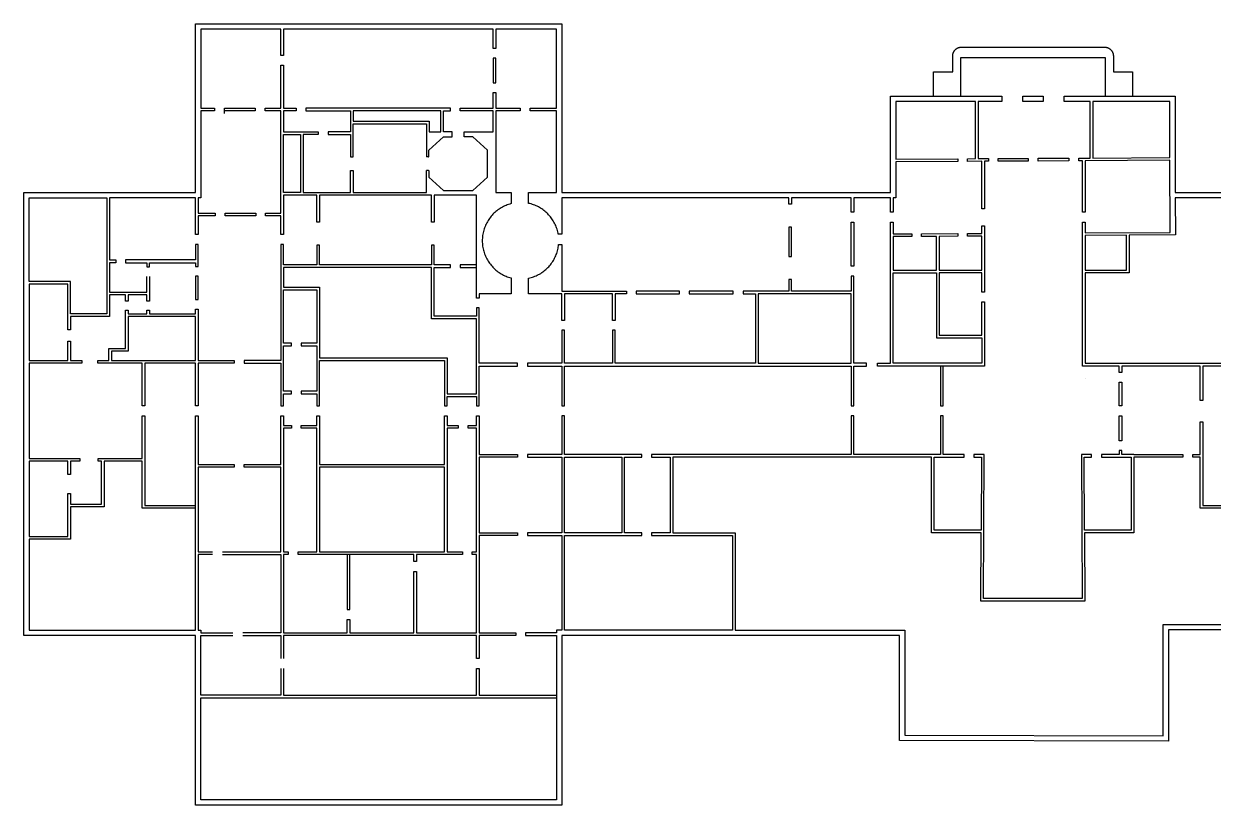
# Model space of a CAD drawing. Header units: centimetres. Extents: x 2933 to 5307, y 1581 to 3517.
# Drawn here: x 3635 to 4224, y 3131 to 3517 of the extents above; entities that cross this region are included whole.
import ezdxf

# ---------------------------------------------------------------- set-up
doc = ezdxf.new("R2010")
doc.units = ezdxf.units.CM
doc.layers.add('Make2D$Visible$Curves', color=7, linetype='Continuous', true_color=0x000000)

msp = doc.modelspace()

# ---------------------------------------------------------------- linework, layer by layer
at = {"layer": 'Make2D$Visible$Curves', "color": 24, "lineweight": -3, "true_color": 0xa52525}
for p, q in [((3720.28, 3433.55), (3720.28, 3516.9)), ((3720.28, 3516.9), (3901.42, 3516.9)), ((3762.49, 3514.25), (3722.93, 3514.25)), ((3722.93, 3514.25), (3722.93, 3475.22)), ((3762.49, 3501.28), (3762.49, 3514.25)), ((3867.42, 3514.25), (3763.82, 3514.25)), ((3763.82, 3514.25), (3763.82, 3501.28)), ((3867.42, 3504.74), (3867.42, 3514.25)), ((3898.77, 3514.25), (3868.74, 3514.25)), ((3868.74, 3514.25), (3868.74, 3504.74)), ((3898.77, 3475.22), (3898.77, 3514.25)), ((3901.42, 3516.9), (3901.42, 3433.55)), ((3763.82, 3501.28), (3762.49, 3501.28)), ((3868.74, 3504.74), (3867.42, 3504.74)), ((4094.79, 3500.95), (4094.8, 3501.1)), ((4094.79, 3493.13), (4094.79, 3500.95)), ((4094.8, 3501.26), (4094.82, 3501.41)), ((4094.8, 3501.1), (4094.8, 3501.26)), ((4094.82, 3501.41), (4094.83, 3501.56)), ((4094.83, 3501.56), (4094.86, 3501.7)), ((4094.86, 3501.7), (4094.89, 3501.85)), ((4094.89, 3501.85), (4094.92, 3502)), ((4094.92, 3502), (4094.96, 3502.15)), ((4094.96, 3502.15), (4095, 3502.29)), ((4095, 3502.29), (4095.05, 3502.43)), ((4095.05, 3502.43), (4095.1, 3502.57)), ((4095.1, 3502.57), (4095.16, 3502.71)), ((4095.16, 3502.71), (4095.22, 3502.85)), ((4095.22, 3502.85), (4095.29, 3502.99)), ((4095.29, 3502.99), (4095.36, 3503.12)), ((4095.36, 3503.12), (4095.44, 3503.25)), ((4095.44, 3503.25), (4095.52, 3503.38)), ((4095.52, 3503.38), (4095.6, 3503.5)), ((4095.6, 3503.5), (4095.69, 3503.62)), ((4095.69, 3503.62), (4095.78, 3503.74)), ((4095.78, 3503.74), (4095.88, 3503.86)), ((4095.88, 3503.86), (4095.98, 3503.97)), ((4095.98, 3503.97), (4096.09, 3504.08)), ((4096.09, 3504.08), (4096.19, 3504.18)), ((4096.19, 3504.18), (4096.31, 3504.28)), ((4096.31, 3504.28), (4096.42, 3504.38)), ((4096.42, 3504.38), (4096.54, 3504.47)), ((4096.54, 3504.47), (4096.66, 3504.56)), ((4096.66, 3504.56), (4096.79, 3504.65)), ((4096.79, 3504.65), (4096.91, 3504.73)), ((4096.91, 3504.73), (4097.04, 3504.8)), ((4097.04, 3504.8), (4097.18, 3504.87)), ((4097.18, 3504.87), (4097.31, 3504.94)), ((4097.31, 3504.94), (4097.45, 3505)), ((4097.45, 3505), (4097.59, 3505.06)), ((4097.59, 3505.06), (4097.73, 3505.11)), ((4097.73, 3505.11), (4097.87, 3505.16)), ((4097.87, 3505.16), (4098.02, 3505.21)), ((4098.02, 3505.21), (4098.16, 3505.24)), ((4098.16, 3505.24), (4098.31, 3505.28)), ((4098.31, 3505.28), (4098.46, 3505.31)), ((4098.46, 3505.31), (4098.61, 3505.33)), ((4098.61, 3505.33), (4098.76, 3505.35)), ((4098.76, 3505.35), (4098.91, 3505.36)), ((4098.87, 3505.36), (4098.87, 3505.37)), ((4098.91, 3505.36), (4099.06, 3505.37)), ((4099.06, 3505.37), (4099.21, 3505.37)), ((4099.21, 3505.37), (4169.86, 3505.37)), ((4169.86, 3505.37), (4170.01, 3505.37)), ((4170.01, 3505.37), (4170.16, 3505.36)), ((4170.16, 3505.36), (4170.31, 3505.35)), ((4170.2, 3505.36), (4170.2, 3505.37)), ((4170.31, 3505.35), (4170.46, 3505.33)), ((4170.46, 3505.33), (4170.61, 3505.31)), ((4170.61, 3505.31), (4170.76, 3505.28)), ((4170.76, 3505.28), (4170.91, 3505.24)), ((4170.91, 3505.24), (4171.05, 3505.21)), ((4171.05, 3505.21), (4171.2, 3505.16)), ((4171.2, 3505.16), (4171.34, 3505.11)), ((4171.34, 3505.11), (4171.48, 3505.06)), ((4171.48, 3505.06), (4171.62, 3505)), ((4171.62, 3505), (4171.76, 3504.94)), ((4171.76, 3504.94), (4171.89, 3504.87)), ((4171.89, 3504.87), (4172.02, 3504.8)), ((4172.02, 3504.8), (4172.15, 3504.73)), ((4172.15, 3504.73), (4172.28, 3504.65)), ((4172.28, 3504.65), (4172.41, 3504.56)), ((4172.41, 3504.56), (4172.53, 3504.47)), ((4172.53, 3504.47), (4172.65, 3504.38)), ((4172.65, 3504.38), (4172.76, 3504.28)), ((4172.76, 3504.28), (4172.87, 3504.18)), ((4172.87, 3504.18), (4172.98, 3504.08)), ((4172.98, 3504.08), (4173.09, 3503.97)), ((4173.09, 3503.97), (4173.19, 3503.86)), ((4173.19, 3503.86), (4173.29, 3503.74)), ((4173.29, 3503.74), (4173.38, 3503.62)), ((4173.38, 3503.62), (4173.47, 3503.5)), ((4173.47, 3503.5), (4173.55, 3503.38)), ((4173.55, 3503.38), (4173.63, 3503.25)), ((4173.63, 3503.25), (4173.71, 3503.12)), ((4173.71, 3503.12), (4173.78, 3502.99)), ((4173.78, 3502.99), (4173.85, 3502.85)), ((4173.85, 3502.85), (4173.91, 3502.71)), ((4173.91, 3502.71), (4173.97, 3502.57)), ((4173.97, 3502.57), (4174.02, 3502.43)), ((4174.02, 3502.43), (4174.07, 3502.29)), ((4174.07, 3502.29), (4174.11, 3502.15)), ((4174.11, 3502.15), (4174.15, 3502)), ((4174.15, 3502), (4174.18, 3501.85)), ((4174.18, 3501.85), (4174.21, 3501.7)), ((4174.21, 3501.7), (4174.24, 3501.56)), ((4174.24, 3501.56), (4174.25, 3501.41)), ((4174.25, 3501.41), (4174.27, 3501.26)), ((4174.27, 3501.26), (4174.27, 3501.1)), ((4174.27, 3501.1), (4174.28, 3500.95)), ((4174.28, 3500.95), (4174.28, 3493.13)), ((3762.49, 3475.22), (3762.49, 3496.42)), ((3762.49, 3496.42), (3763.82, 3496.42)), ((3763.82, 3496.42), (3763.82, 3475.22)), ((3867.42, 3499.88), (3867.42, 3487.73)), ((3868.74, 3499.88), (3867.42, 3499.88)), ((3868.74, 3487.73), (3868.74, 3499.88)), ((4098.87, 3481.15), (4098.87, 3500.17)), ((4098.87, 3500.17), (4134.53, 3500.17)), ((4134.53, 3500.17), (4170.2, 3500.17)), ((4170.2, 3500.17), (4170.2, 3481.15)), ((4085.32, 3481.15), (4085.32, 3493.13)), ((4085.32, 3493.13), (4094.79, 3493.13)), ((4174.28, 3493.13), (4183.75, 3493.13)), ((4183.75, 3493.13), (4183.75, 3481.15)), ((3867.42, 3487.73), (3868.74, 3487.73)), ((3867.42, 3475.22), (3867.42, 3482.87)), ((3867.42, 3482.87), (3868.74, 3482.87)), ((3868.74, 3482.87), (3868.74, 3475.22)), ((4063.99, 3433.55), (4063.99, 3481.15)), ((4063.99, 3481.15), (4119.1, 3481.15)), ((4106.05, 3478.5), (4066.64, 3478.5)), ((4066.64, 3478.5), (4066.64, 3450.04)), ((4106.05, 3450.24), (4106.05, 3478.5)), ((4119.1, 3478.5), (4107.38, 3478.5)), ((4107.38, 3478.5), (4107.38, 3450.24)), ((4119.1, 3481.15), (4119.1, 3478.5)), ((4129.47, 3478.5), (4129.47, 3481.15)), ((4129.47, 3481.15), (4139.6, 3481.15)), ((4139.6, 3478.5), (4129.47, 3478.5)), ((4139.6, 3481.15), (4139.6, 3478.5)), ((4149.97, 3478.5), (4149.97, 3481.15)), ((4149.97, 3481.15), (4204.79, 3481.15)), ((4162.73, 3478.5), (4149.97, 3478.5)), ((4162.73, 3450.53), (4162.73, 3478.5)), ((4164.05, 3478.5), (4164.05, 3450.54)), ((4202.14, 3478.5), (4164.05, 3478.5)), ((4202.14, 3450.74), (4202.14, 3478.5)), ((4204.79, 3481.15), (4204.89, 3433.55)), ((3722.93, 3475.22), (3729.67, 3475.22)), ((3729.67, 3473.9), (3722.93, 3473.9)), ((3722.93, 3473.9), (3722.93, 3430.9)), ((3729.67, 3475.22), (3729.67, 3473.9)), ((3734.54, 3472.54), (3734.54, 3475.22)), ((3734.54, 3475.22), (3749.83, 3475.22)), ((3749.83, 3473.9), (3734.54, 3473.9)), ((3749.83, 3475.22), (3749.83, 3473.9)), ((3754.69, 3473.9), (3754.69, 3475.22)), ((3754.69, 3475.22), (3762.49, 3475.22)), ((3762.49, 3473.9), (3754.69, 3473.9)), ((3762.49, 3423.27), (3762.49, 3473.9)), ((3763.82, 3475.22), (3769.98, 3475.22)), ((3769.98, 3473.9), (3763.82, 3473.9)), ((3763.82, 3473.9), (3763.82, 3463.53)), ((3769.98, 3475.22), (3769.98, 3473.9)), ((3846.37, 3475.22), (3774.84, 3475.22)), ((3774.84, 3475.22), (3774.84, 3473.9)), ((3774.84, 3473.9), (3796.99, 3473.9)), ((3796.99, 3473.9), (3796.99, 3463.53)), ((3841.55, 3473.9), (3798.31, 3473.9)), ((3798.31, 3473.9), (3798.31, 3468.84)), ((3841.55, 3463.53), (3841.55, 3473.9)), ((3842.88, 3463.53), (3842.88, 3473.9)), ((3842.88, 3473.9), (3846.37, 3473.9)), ((3846.37, 3473.9), (3846.37, 3475.22)), ((3851.23, 3473.9), (3851.23, 3475.22)), ((3851.23, 3475.22), (3867.42, 3475.22)), ((3867.42, 3473.9), (3851.23, 3473.9)), ((3867.42, 3463.53), (3867.42, 3473.9)), ((3868.74, 3475.22), (3880.91, 3475.22)), ((3880.91, 3473.9), (3868.74, 3473.9)), ((3868.74, 3473.9), (3868.74, 3433.55)), ((3880.91, 3475.22), (3880.91, 3473.9)), ((3885.77, 3473.9), (3885.77, 3475.22)), ((3885.77, 3475.22), (3898.77, 3475.22)), ((3898.77, 3473.9), (3885.77, 3473.9)), ((3898.77, 3433.55), (3898.77, 3473.9)), ((3798.31, 3468.84), (3835.87, 3468.84)), ((3798.31, 3451.19), (3798.31, 3467.51)), ((3798.31, 3467.51), (3834.54, 3467.51)), ((3834.54, 3467.51), (3834.54, 3451.19)), ((3835.87, 3468.84), (3835.87, 3463.53)), ((3763.82, 3463.53), (3780.95, 3463.53)), ((3763.82, 3433.55), (3763.82, 3462.21)), ((3763.82, 3462.21), (3772.26, 3462.21)), ((3772.26, 3462.21), (3772.26, 3433.55)), ((3780.95, 3462.21), (3773.59, 3462.21)), ((3773.59, 3462.21), (3773.59, 3433.55)), ((3780.95, 3463.53), (3780.95, 3462.21)), ((3796.99, 3463.53), (3785.81, 3463.53)), ((3785.81, 3463.53), (3785.81, 3462.21)), ((3785.81, 3462.21), (3796.99, 3462.21)), ((3796.99, 3462.21), (3796.99, 3451.19)), ((3835.72, 3454.49), (3842.88, 3461.08)), ((3835.87, 3463.53), (3841.55, 3463.53)), ((3847.2, 3463.53), (3842.88, 3463.53)), ((3842.88, 3461.08), (3847.2, 3461.08)), ((3847.2, 3461.08), (3847.2, 3463.53)), ((3853.17, 3461.08), (3853.17, 3463.53)), ((3853.17, 3463.53), (3867.42, 3463.53)), ((3857.5, 3461.08), (3853.17, 3461.08)), ((3864.65, 3454.49), (3857.5, 3461.08)), ((3835.72, 3451.19), (3835.72, 3454.49)), ((3864.65, 3441.02), (3864.65, 3454.49)), ((3796.99, 3451.19), (3798.31, 3451.19)), ((3835.57, 3451.19), (3834.54, 3451.19)), ((3835.57, 3451.19), (3835.72, 3451.19)), ((4066.64, 3450.04), (4097.3, 3450.19)), ((4097.31, 3448.87), (4066.64, 3448.71)), ((4066.64, 3448.71), (4066.64, 3430.9)), ((4097.3, 3450.19), (4097.31, 3448.87)), ((4102.16, 3450.22), (4106.05, 3450.24)), ((4102.17, 3448.89), (4102.16, 3450.22)), ((4109.27, 3448.93), (4102.17, 3448.89)), ((4107.38, 3450.24), (4112.49, 3450.27)), ((4109.26, 3425.44), (4109.27, 3448.93)), ((4110.59, 3448.94), (4110.58, 3425.44)), ((4112.5, 3448.95), (4110.59, 3448.94)), ((4112.49, 3450.27), (4112.5, 3448.95)), ((4117.35, 3450.3), (4132.13, 3450.37)), ((4117.36, 3448.97), (4117.35, 3450.3)), ((4132.14, 3449.05), (4117.36, 3448.97)), ((4132.13, 3450.37), (4132.14, 3449.05)), ((4137, 3450.4), (4152.26, 3450.48)), ((4137, 3449.07), (4137, 3450.4)), ((4152.26, 3449.15), (4137, 3449.07)), ((4152.26, 3450.48), (4152.26, 3449.15)), ((4157.12, 3450.5), (4162.73, 3450.53)), ((4157.13, 3449.18), (4157.12, 3450.5)), ((4159.02, 3449.19), (4157.13, 3449.18)), ((4159.02, 3423.71), (4159.02, 3449.19)), ((4202.15, 3449.41), (4160.34, 3449.2)), ((4160.34, 3449.2), (4160.34, 3423.71)), ((4164.05, 3450.54), (4202.14, 3450.74)), ((4202.14, 3450.74), (4202.14, 3450.74)), ((4202.36, 3413.8), (4202.15, 3449.41)), ((3796.99, 3433.55), (3796.99, 3444.43)), ((3796.99, 3444.43), (3798.31, 3444.43)), ((3798.31, 3444.43), (3798.31, 3433.55)), ((3834.54, 3433.55), (3834.54, 3444.33)), ((3835.57, 3444.33), (3834.54, 3444.33)), ((3835.57, 3444.33), (3835.72, 3444.33)), ((3835.72, 3444.33), (3835.72, 3441.02)), ((3835.72, 3441.02), (3842.88, 3434.44)), ((3857.5, 3434.44), (3864.65, 3441.02)), ((3635.33, 3214.47), (3635.33, 3433.55)), ((3635.33, 3433.55), (3720.28, 3433.55)), ((3637.97, 3389.49), (3637.97, 3430.9)), ((3637.97, 3430.9), (3676.48, 3430.9)), ((3676.48, 3430.9), (3676.48, 3373.53)), ((3720.28, 3430.9), (3677.8, 3430.9)), ((3677.8, 3430.9), (3677.8, 3400.13)), ((3720.28, 3412.74), (3720.28, 3430.9)), ((3722.93, 3430.9), (3721.61, 3430.9)), ((3721.61, 3430.9), (3721.61, 3423.27)), ((3772.26, 3433.55), (3763.82, 3433.55)), ((3780.25, 3432.22), (3763.82, 3432.22)), ((3763.82, 3432.22), (3763.82, 3412.74)), ((3773.59, 3433.55), (3796.99, 3433.55)), ((3780.25, 3418.87), (3780.25, 3432.22)), ((3837.03, 3432.22), (3781.58, 3432.22)), ((3781.58, 3432.22), (3781.58, 3418.87)), ((3798.31, 3433.55), (3834.54, 3433.55)), ((3837.03, 3418.87), (3837.03, 3432.22)), ((3859.21, 3432.22), (3838.35, 3432.22)), ((3838.35, 3432.22), (3838.35, 3418.87)), ((3842.88, 3434.44), (3857.5, 3434.44)), ((3859.21, 3381.33), (3859.21, 3432.22)), ((3868.74, 3433.55), (3876.38, 3433.55)), ((3876.38, 3433.55), (3876.38, 3427.98)), ((3885.05, 3428.13), (3885.05, 3433.55)), ((3885.05, 3433.55), (3898.77, 3433.55)), ((3901.42, 3433.55), (4063.99, 3433.55)), ((4013.75, 3430.9), (3901.42, 3430.9)), ((3901.42, 3430.9), (3901.42, 3412.84)), ((4013.75, 3427.75), (4013.75, 3430.9)), ((4044.64, 3430.9), (4015.08, 3430.9)), ((4015.08, 3430.9), (4015.08, 3427.75)), ((4044.64, 3423.7), (4044.64, 3430.9)), ((4063.99, 3430.9), (4045.96, 3430.9)), ((4045.96, 3430.9), (4045.96, 3423.7)), ((4063.99, 3423.7), (4063.99, 3430.9)), ((4066.64, 3430.9), (4065.32, 3430.9)), ((4065.32, 3430.9), (4065.32, 3423.7)), ((4204.89, 3433.55), (4368.28, 3433.55)), ((4370.93, 3430.9), (4204.91, 3430.9)), ((4204.91, 3430.9), (4205.02, 3412.5)), ((3869.35, 3424.51), (3868.84, 3424.09)), ((3869.87, 3424.91), (3869.35, 3424.51)), ((3870.41, 3425.29), (3869.87, 3424.91)), ((3870.96, 3425.65), (3870.41, 3425.29)), ((3871.52, 3425.99), (3870.96, 3425.65)), ((3872.1, 3426.31), (3871.52, 3425.99)), ((3872.68, 3426.61), (3872.1, 3426.31)), ((3873.28, 3426.89), (3872.68, 3426.61)), ((3873.89, 3427.15), (3873.28, 3426.89)), ((3874.5, 3427.39), (3873.89, 3427.15)), ((3875.12, 3427.61), (3874.5, 3427.39)), ((3875.75, 3427.8), (3875.12, 3427.61)), ((3876.38, 3427.98), (3875.75, 3427.8)), ((3885.68, 3427.99), (3885.05, 3428.13)), ((3886.3, 3427.82), (3885.68, 3427.99)), ((3886.91, 3427.63), (3886.3, 3427.82)), ((3887.52, 3427.42), (3886.91, 3427.63)), ((3888.12, 3427.19), (3887.52, 3427.42)), ((3888.71, 3426.94), (3888.12, 3427.19)), ((3889.29, 3426.67), (3888.71, 3426.94)), ((3889.86, 3426.38), (3889.29, 3426.67)), ((3890.43, 3426.07), (3889.86, 3426.38)), ((3890.98, 3425.75), (3890.43, 3426.07)), ((3891.52, 3425.4), (3890.98, 3425.75)), ((3892.05, 3425.04), (3891.52, 3425.4)), ((3892.56, 3424.65), (3892.05, 3425.04)), ((3893.07, 3424.26), (3892.56, 3424.65)), ((3893.56, 3423.84), (3893.07, 3424.26)), ((4015.08, 3427.75), (4013.75, 3427.75)), ((4110.58, 3425.44), (4109.26, 3425.44)), ((3721.61, 3423.27), (3730.06, 3423.27)), ((3730.06, 3421.95), (3721.61, 3421.95)), ((3721.61, 3421.95), (3721.61, 3412.74)), ((3730.06, 3423.27), (3730.06, 3421.95)), ((3734.92, 3423.27), (3750.08, 3423.27)), ((3734.92, 3421.95), (3734.92, 3423.27)), ((3750.08, 3421.95), (3734.92, 3421.95)), ((3750.08, 3423.27), (3750.08, 3421.95)), ((3754.94, 3421.95), (3754.94, 3423.27)), ((3754.94, 3423.27), (3762.49, 3423.27)), ((3762.49, 3421.95), (3754.94, 3421.95)), ((3762.49, 3412.74), (3762.49, 3421.95)), ((3781.58, 3418.87), (3780.25, 3418.87)), ((3838.35, 3418.87), (3837.03, 3418.87)), ((3864.32, 3418.49), (3864.02, 3417.9)), ((3864.64, 3419.06), (3864.32, 3418.49)), ((3864.97, 3419.63), (3864.64, 3419.06)), ((3865.33, 3420.18), (3864.97, 3419.63)), ((3865.71, 3420.72), (3865.33, 3420.18)), ((3866.1, 3421.25), (3865.71, 3420.72)), ((3866.52, 3421.76), (3866.1, 3421.25)), ((3866.95, 3422.26), (3866.52, 3421.76)), ((3867.4, 3422.74), (3866.95, 3422.26)), ((3867.86, 3423.21), (3867.4, 3422.74)), ((3868.34, 3423.66), (3867.86, 3423.21)), ((3868.84, 3424.09), (3868.34, 3423.66)), ((3894.03, 3423.41), (3893.56, 3423.84)), ((3894.49, 3422.96), (3894.03, 3423.41)), ((3894.94, 3422.5), (3894.49, 3422.96)), ((3895.36, 3422.02), (3894.94, 3422.5)), ((3895.78, 3421.52), (3895.36, 3422.02)), ((3896.17, 3421.02), (3895.78, 3421.52)), ((3896.55, 3420.5), (3896.17, 3421.02)), ((3896.91, 3419.97), (3896.55, 3420.5)), ((3897.25, 3419.42), (3896.91, 3419.97)), ((3897.57, 3418.87), (3897.25, 3419.42)), ((3897.88, 3418.3), (3897.57, 3418.87)), ((3898.16, 3417.73), (3897.88, 3418.3)), ((4045.96, 3423.7), (4044.64, 3423.7)), ((4044.64, 3397.06), (4044.64, 3418.84)), ((4044.64, 3418.84), (4045.96, 3418.84)), ((4045.96, 3418.84), (4045.96, 3397.06)), ((4065.32, 3423.7), (4063.99, 3423.7)), ((4063.99, 3349.04), (4063.99, 3418.84)), ((4063.99, 3418.84), (4065.32, 3418.84)), ((4065.32, 3418.84), (4065.32, 3413)), ((4160.34, 3423.71), (4159.02, 3423.71)), ((4159.02, 3347.71), (4159.02, 3418.84)), ((4159.02, 3418.84), (4160.34, 3418.84)), ((4160.34, 3418.84), (4160.34, 3413.56)), ((3721.61, 3412.74), (3720.28, 3412.74)), ((3763.82, 3412.74), (3762.49, 3412.74)), ((3862.4, 3412.9), (3862.3, 3412.25)), ((3862.53, 3413.55), (3862.4, 3412.9)), ((3862.68, 3414.19), (3862.53, 3413.55)), ((3862.85, 3414.83), (3862.68, 3414.19)), ((3863.04, 3415.46), (3862.85, 3414.83)), ((3863.25, 3416.08), (3863.04, 3415.46)), ((3863.49, 3416.7), (3863.25, 3416.08)), ((3863.74, 3417.3), (3863.49, 3416.7)), ((3864.02, 3417.9), (3863.74, 3417.3)), ((3898.43, 3417.14), (3898.16, 3417.73)), ((3898.67, 3416.55), (3898.43, 3417.14)), ((3898.9, 3415.95), (3898.67, 3416.55)), ((3899.1, 3415.34), (3898.9, 3415.95)), ((3899.28, 3414.72), (3899.1, 3415.34)), ((3899.44, 3414.1), (3899.28, 3414.72)), ((3899.59, 3413.47), (3899.44, 3414.1)), ((3899.71, 3412.84), (3899.59, 3413.47)), ((3901.42, 3412.84), (3899.71, 3412.84)), ((4013.75, 3416.4), (4013.75, 3401.84)), ((4015.08, 3416.4), (4013.75, 3416.4)), ((4015.08, 3401.84), (4015.08, 3416.4)), ((4063.99, 3412.99), (4063.98, 3412.99)), ((4065.32, 3413), (4074.52, 3413.05)), ((4074.52, 3413.05), (4074.52, 3411.73)), ((4079.38, 3413.08), (4097.31, 3413.19)), ((4079.38, 3411.76), (4079.38, 3413.08)), ((4097.31, 3413.19), (4097.31, 3411.86)), ((4102.16, 3413.22), (4109.26, 3413.26)), ((4102.16, 3411.89), (4102.16, 3413.22)), ((4109.26, 3413.26), (4109.26, 3417.05)), ((4109.26, 3417.05), (4110.58, 3417.04)), ((4110.58, 3417.04), (4110.58, 3384.29)), ((4160.34, 3413.56), (4202.36, 3413.8)), ((4205.02, 3412.5), (4182.06, 3412.36)), ((3721.61, 3407.87), (3720.28, 3407.87)), ((3720.28, 3407.87), (3720.28, 3400.13)), ((3721.61, 3396.92), (3721.61, 3407.87)), ((3763.82, 3407.87), (3762.49, 3407.87)), ((3762.49, 3407.87), (3762.49, 3350.39)), ((3763.82, 3397.78), (3763.82, 3407.87)), ((3781.58, 3407.52), (3780.25, 3407.52)), ((3780.25, 3407.52), (3780.25, 3397.78)), ((3781.58, 3397.78), (3781.58, 3407.52)), ((3838.35, 3407.52), (3837.03, 3407.52)), ((3837.03, 3407.52), (3837.03, 3397.78)), ((3838.35, 3397.78), (3838.35, 3407.52)), ((3862.13, 3410.29), (3862.12, 3409.63)), ((3862.12, 3409.63), (3862.13, 3408.97)), ((3862.16, 3410.94), (3862.13, 3410.29)), ((3862.13, 3408.97), (3862.16, 3408.31)), ((3862.22, 3411.6), (3862.16, 3410.94)), ((3862.16, 3408.31), (3862.22, 3407.66)), ((3862.3, 3412.25), (3862.22, 3411.6)), ((3862.22, 3407.66), (3862.3, 3407)), ((3862.3, 3407), (3862.4, 3406.35)), ((3899.61, 3405.9), (3899.73, 3406.54)), ((3899.73, 3406.54), (3899.82, 3407.18)), ((3899.82, 3407.18), (3899.89, 3407.82)), ((3899.89, 3407.82), (3901.42, 3407.82)), ((3901.42, 3407.82), (3901.42, 3384.7)), ((4074.52, 3411.73), (4065.32, 3411.67)), ((4065.32, 3411.67), (4065.32, 3395.14)), ((4086.74, 3411.8), (4079.38, 3411.76)), ((4086.74, 3395.14), (4086.74, 3411.8)), ((4097.31, 3411.86), (4088.06, 3411.81)), ((4088.06, 3411.81), (4088.06, 3395.14)), ((4109.26, 3411.93), (4102.16, 3411.89)), ((4109.26, 3395.14), (4109.26, 3411.93)), ((4180.73, 3412.36), (4160.34, 3412.23)), ((4160.34, 3412.23), (4160.34, 3395.14)), ((4180.73, 3395.14), (4180.73, 3412.36)), ((4182.06, 3412.36), (4182.06, 3393.81)), ((3862.4, 3406.35), (3862.53, 3405.71)), ((3862.53, 3405.71), (3862.68, 3405.06)), ((3862.68, 3405.06), (3862.85, 3404.43)), ((3862.85, 3404.43), (3863.04, 3403.8)), ((3863.04, 3403.8), (3863.25, 3403.17)), ((3863.25, 3403.17), (3863.49, 3402.56)), ((3863.49, 3402.56), (3863.74, 3401.95)), ((3863.74, 3401.95), (3864.02, 3401.36)), ((3864.02, 3401.36), (3864.32, 3400.77)), ((3864.32, 3400.77), (3864.64, 3400.19)), ((3897.62, 3400.47), (3897.92, 3401.04)), ((3897.92, 3401.04), (3898.2, 3401.62)), ((3898.2, 3401.62), (3898.47, 3402.21)), ((3898.47, 3402.21), (3898.71, 3402.81)), ((3898.71, 3402.81), (3898.93, 3403.41)), ((3898.93, 3403.41), (3899.13, 3404.03)), ((3899.13, 3404.03), (3899.31, 3404.65)), ((3899.31, 3404.65), (3899.47, 3405.27)), ((3899.47, 3405.27), (3899.61, 3405.9)), ((4013.75, 3401.84), (4015.08, 3401.84)), ((3677.8, 3400.13), (3680.83, 3400.13)), ((3680.83, 3398.8), (3677.8, 3398.8)), ((3677.8, 3398.8), (3677.8, 3384.28)), ((3680.83, 3400.13), (3680.83, 3398.8)), ((3720.28, 3400.13), (3685.69, 3400.13)), ((3685.69, 3400.13), (3685.69, 3398.8)), ((3685.69, 3398.8), (3696.23, 3398.8)), ((3696.23, 3398.8), (3696.23, 3396.77)), ((3696.23, 3396.77), (3697.56, 3396.77)), ((3697.56, 3396.77), (3697.56, 3398.8)), ((3697.56, 3398.8), (3720.28, 3398.8)), ((3720.28, 3398.8), (3720.28, 3396.92)), ((3720.28, 3396.92), (3721.61, 3396.92)), ((3780.25, 3397.78), (3763.82, 3397.78)), ((3837.03, 3396.45), (3763.82, 3396.45)), ((3763.82, 3396.45), (3763.82, 3386.76)), ((3837.03, 3397.78), (3781.58, 3397.78)), ((3837.03, 3371.04), (3837.03, 3396.45)), ((3846.37, 3397.78), (3838.35, 3397.78)), ((3838.35, 3372.37), (3838.35, 3396.45)), ((3838.35, 3396.45), (3846.37, 3396.45)), ((3846.37, 3396.45), (3846.37, 3397.78)), ((3859.21, 3397.78), (3851.23, 3397.78)), ((3851.23, 3397.78), (3851.23, 3396.45)), ((3851.23, 3396.45), (3859.21, 3396.45)), ((3864.64, 3400.19), (3864.97, 3399.63)), ((3864.97, 3399.63), (3865.33, 3399.07)), ((3865.33, 3399.07), (3865.71, 3398.53)), ((3865.71, 3398.53), (3866.1, 3398.01)), ((3866.1, 3398.01), (3866.52, 3397.49)), ((3866.52, 3397.49), (3866.95, 3397)), ((3866.95, 3397), (3867.4, 3396.51)), ((3867.4, 3396.51), (3867.86, 3396.05)), ((3867.86, 3396.05), (3868.34, 3395.6)), ((3868.34, 3395.6), (3868.84, 3395.16)), ((3868.84, 3395.16), (3869.35, 3394.75)), ((3869.35, 3394.75), (3869.87, 3394.35)), ((3892.6, 3394.63), (3893.11, 3395.03)), ((3893.11, 3395.03), (3893.6, 3395.45)), ((3893.6, 3395.45), (3894.07, 3395.89)), ((3894.07, 3395.89), (3894.54, 3396.34)), ((3894.54, 3396.34), (3894.98, 3396.81)), ((3894.98, 3396.81), (3895.41, 3397.29)), ((3895.41, 3397.29), (3895.82, 3397.79)), ((3895.82, 3397.79), (3896.22, 3398.3)), ((3896.22, 3398.3), (3896.6, 3398.82)), ((3896.6, 3398.82), (3896.95, 3399.36)), ((3896.95, 3399.36), (3897.3, 3399.91)), ((3897.3, 3399.91), (3897.62, 3400.47)), ((4045.96, 3397.06), (4044.64, 3397.06)), ((4065.32, 3395.14), (4086.74, 3395.14)), ((4088.06, 3395.14), (4109.26, 3395.14)), ((4160.34, 3395.14), (4180.73, 3395.14)), ((3658.49, 3389.49), (3637.97, 3389.49)), ((3658.49, 3373.53), (3658.49, 3389.49)), ((3696.23, 3384.28), (3696.23, 3391.91)), ((3697.56, 3391.91), (3697.56, 3379.83)), ((3720.28, 3392.06), (3720.28, 3380.66)), ((3721.61, 3392.06), (3720.28, 3392.06)), ((3721.61, 3380.66), (3721.61, 3392.06)), ((3869.87, 3394.35), (3870.41, 3393.97)), ((3870.41, 3393.97), (3870.96, 3393.61)), ((3870.96, 3393.61), (3871.52, 3393.27)), ((3871.52, 3393.27), (3872.1, 3392.95)), ((3872.1, 3392.95), (3872.68, 3392.64)), ((3872.68, 3392.64), (3873.28, 3392.36)), ((3873.28, 3392.36), (3873.89, 3392.1)), ((3873.89, 3392.1), (3874.5, 3391.87)), ((3874.5, 3391.87), (3875.12, 3391.65)), ((3875.12, 3391.65), (3875.75, 3391.45)), ((3875.75, 3391.45), (3876.38, 3391.28)), ((3876.38, 3391.28), (3876.38, 3383.37)), ((3885.05, 3391.12), (3885.68, 3391.27)), ((3885.05, 3383.37), (3885.05, 3391.12)), ((3885.68, 3391.27), (3886.3, 3391.44)), ((3886.3, 3391.44), (3886.92, 3391.63)), ((3886.92, 3391.63), (3887.53, 3391.84)), ((3887.53, 3391.84), (3888.13, 3392.07)), ((3888.13, 3392.07), (3888.73, 3392.32)), ((3888.73, 3392.32), (3889.31, 3392.6)), ((3889.31, 3392.6), (3889.89, 3392.89)), ((3889.89, 3392.89), (3890.46, 3393.2)), ((3890.46, 3393.2), (3891.01, 3393.53)), ((3891.01, 3393.53), (3891.55, 3393.88)), ((3891.55, 3393.88), (3892.08, 3394.25)), ((3892.08, 3394.25), (3892.6, 3394.63)), ((4013.75, 3390.5), (4013.75, 3384.7)), ((4015.08, 3390.5), (4013.75, 3390.5)), ((4015.08, 3384.7), (4015.08, 3390.5)), ((4045.96, 3392.2), (4044.64, 3392.2)), ((4044.64, 3392.2), (4044.64, 3384.7)), ((4045.96, 3349.04), (4045.96, 3392.2)), ((4065.32, 3393.81), (4086.74, 3393.81)), ((4065.32, 3349.04), (4065.32, 3393.81)), ((4086.74, 3393.81), (4086.74, 3361.63)), ((4109.26, 3393.81), (4088.06, 3393.81)), ((4088.06, 3393.81), (4088.06, 3362.95)), ((4109.26, 3384.3), (4109.26, 3393.81)), ((4182.06, 3393.81), (4160.34, 3393.81)), ((4160.34, 3393.81), (4160.34, 3349.04)), ((3657.16, 3388.17), (3637.97, 3388.17)), ((3637.97, 3388.17), (3637.97, 3350.39)), ((3657.16, 3372.21), (3657.16, 3388.17)), ((3677.8, 3384.28), (3696.23, 3384.28)), ((3685.62, 3382.96), (3677.8, 3382.96)), ((3677.8, 3382.96), (3677.8, 3372.21)), ((3685.62, 3379.83), (3685.62, 3382.96)), ((3696.23, 3382.96), (3686.95, 3382.96)), ((3686.95, 3382.96), (3686.95, 3379.83)), ((3696.23, 3379.83), (3696.23, 3382.96)), ((3763.82, 3386.76), (3781.58, 3386.76)), ((3763.82, 3358.96), (3763.82, 3385.43)), ((3763.82, 3385.43), (3780.25, 3385.43)), ((3780.25, 3385.43), (3780.25, 3358.96)), ((3781.58, 3386.76), (3781.58, 3351.72)), ((3876.38, 3383.37), (3860.53, 3383.37)), ((3860.53, 3383.37), (3860.53, 3381.33)), ((3901.42, 3383.37), (3885.05, 3383.37)), ((3901.42, 3384.7), (3933.41, 3384.7)), ((3901.42, 3370.27), (3901.42, 3383.37)), ((3926.51, 3383.37), (3902.74, 3383.37)), ((3902.74, 3383.37), (3902.74, 3370.27)), ((3926.51, 3370.27), (3926.51, 3383.37)), ((3933.41, 3383.37), (3927.83, 3383.37)), ((3927.83, 3383.37), (3927.83, 3370.27)), ((3933.41, 3384.7), (3933.41, 3383.37)), ((3959.59, 3384.7), (3938.27, 3384.7)), ((3938.27, 3384.7), (3938.27, 3383.37)), ((3938.27, 3383.37), (3959.59, 3383.37)), ((3959.59, 3383.37), (3959.59, 3384.7)), ((3986.23, 3384.7), (3964.45, 3384.7)), ((3964.45, 3384.7), (3964.45, 3383.37)), ((3964.45, 3383.37), (3986.23, 3383.37)), ((3986.23, 3383.37), (3986.23, 3384.7)), ((4013.75, 3384.7), (3991.09, 3384.7)), ((3991.09, 3384.7), (3991.09, 3383.37)), ((3991.09, 3383.37), (3997.27, 3383.37)), ((3997.27, 3383.37), (3997.27, 3349.04)), ((4044.64, 3383.37), (3998.59, 3383.37)), ((3998.59, 3383.37), (3998.59, 3349.04)), ((4044.64, 3384.7), (4015.08, 3384.7)), ((4044.64, 3349.04), (4044.64, 3383.37)), ((4110.58, 3384.29), (4109.26, 3384.3)), ((3686.95, 3379.83), (3685.62, 3379.83)), ((3697.56, 3379.83), (3696.23, 3379.83)), ((3720.28, 3380.66), (3721.61, 3380.66)), ((3860.53, 3381.33), (3859.21, 3381.33)), ((4109.25, 3362.95), (4109.25, 3379.44)), ((4109.25, 3379.44), (4110.57, 3379.43)), ((4110.57, 3379.43), (4110.57, 3347.71)), ((3657.16, 3365.64), (3657.16, 3372.21)), ((3676.48, 3373.53), (3658.49, 3373.53)), ((3677.8, 3372.21), (3658.49, 3372.21)), ((3658.49, 3372.21), (3658.49, 3365.64)), ((3685.62, 3372.21), (3685.62, 3375.34)), ((3685.62, 3375.34), (3686.95, 3375.34)), ((3685.62, 3356.32), (3685.62, 3372.21)), ((3686.95, 3375.34), (3686.95, 3373.53)), ((3686.95, 3373.53), (3696.23, 3373.53)), ((3686.95, 3372.21), (3686.95, 3354.99)), ((3720.28, 3372.21), (3686.95, 3372.21)), ((3696.23, 3373.53), (3696.23, 3375.34)), ((3696.23, 3375.34), (3697.56, 3375.34)), ((3697.56, 3375.34), (3697.56, 3373.53)), ((3697.56, 3373.53), (3720.28, 3373.53)), ((3720.28, 3373.53), (3720.28, 3375.8)), ((3720.28, 3375.8), (3721.61, 3375.8)), ((3720.28, 3350.39), (3720.28, 3372.21)), ((3721.61, 3375.8), (3721.61, 3350.39)), ((3859.21, 3372.37), (3838.35, 3372.37)), ((3860.53, 3376.47), (3859.21, 3376.47)), ((3859.21, 3376.47), (3859.21, 3372.37)), ((3860.53, 3349.04), (3860.53, 3376.47)), ((3658.49, 3365.64), (3657.16, 3365.64)), ((3859.24, 3371.04), (3837.03, 3371.04)), ((3859.21, 3333.89), (3859.21, 3371.04)), ((3902.74, 3370.27), (3901.42, 3370.27)), ((3902.74, 3365.4), (3901.42, 3365.4)), ((3901.42, 3365.4), (3901.42, 3349.04)), ((3902.74, 3349.04), (3902.74, 3365.4)), ((3927.83, 3370.27), (3926.51, 3370.27)), ((3927.83, 3365.4), (3926.51, 3365.4)), ((3926.51, 3365.4), (3926.51, 3349.04)), ((3927.83, 3349.04), (3927.83, 3365.4)), ((3657.16, 3350.39), (3657.16, 3360.03)), ((3657.16, 3360.03), (3658.49, 3360.03)), ((3658.49, 3360.03), (3658.49, 3350.39)), ((4086.74, 3361.63), (4109.25, 3361.63)), ((4088.06, 3362.95), (4109.25, 3362.95)), ((4109.25, 3361.63), (4109.25, 3349.04)), ((3677.36, 3350.39), (3677.36, 3356.32)), ((3677.36, 3356.32), (3685.62, 3356.32)), ((3686.95, 3354.99), (3678.68, 3354.99)), ((3678.68, 3354.99), (3678.68, 3350.39)), ((3767.68, 3358.96), (3763.82, 3358.96)), ((3763.82, 3335.22), (3763.82, 3357.64)), ((3763.82, 3357.64), (3767.68, 3357.64)), ((3767.68, 3357.64), (3767.68, 3358.96)), ((3780.25, 3358.96), (3772.54, 3358.96)), ((3772.54, 3358.96), (3772.54, 3357.64)), ((3772.54, 3357.64), (3780.25, 3357.64)), ((3780.25, 3357.64), (3780.25, 3350.39)), ((3637.97, 3350.39), (3657.16, 3350.39)), ((3663.98, 3349.07), (3637.97, 3349.07)), ((3637.97, 3349.07), (3637.97, 3302.04)), ((3658.49, 3350.39), (3663.98, 3350.39)), ((3663.98, 3350.39), (3663.98, 3349.07)), ((3672.02, 3349.07), (3672.02, 3350.39)), ((3672.02, 3350.39), (3677.36, 3350.39)), ((3677.36, 3349.07), (3672.02, 3349.07)), ((3693.89, 3349.07), (3677.36, 3349.07)), ((3678.68, 3350.39), (3720.28, 3350.39)), ((3693.88, 3328.03), (3693.89, 3349.07)), ((3695.22, 3349.07), (3695.21, 3328.03)), ((3720.28, 3349.07), (3695.22, 3349.07)), ((3720.28, 3328.03), (3720.28, 3349.07)), ((3721.61, 3350.39), (3739.45, 3350.39)), ((3739.45, 3349.07), (3721.61, 3349.07)), ((3721.61, 3349.07), (3721.61, 3328.03)), ((3739.45, 3350.39), (3739.45, 3349.07)), ((3762.49, 3350.39), (3744.32, 3350.39)), ((3744.32, 3350.39), (3744.32, 3349.07)), ((3744.32, 3349.07), (3762.49, 3349.07)), ((3762.49, 3349.07), (3762.49, 3328.03)), ((3780.25, 3350.39), (3780.25, 3335.22)), ((3781.58, 3351.72), (3844.71, 3351.72)), ((3781.58, 3328.03), (3781.58, 3350.39)), ((3781.58, 3350.39), (3843.39, 3350.39)), ((3843.39, 3350.39), (3843.39, 3328.03)), ((3844.71, 3351.72), (3844.71, 3333.89)), ((3879.55, 3349.04), (3860.53, 3349.04)), ((3860.53, 3328.03), (3860.53, 3347.71)), ((3860.53, 3347.71), (3879.55, 3347.71)), ((3879.55, 3347.71), (3879.55, 3349.04)), ((3901.42, 3349.04), (3884.41, 3349.04)), ((3884.41, 3349.04), (3884.41, 3347.71)), ((3884.41, 3347.71), (3901.42, 3347.71)), ((3901.42, 3347.71), (3901.42, 3328.03)), ((3926.51, 3349.04), (3902.74, 3349.04)), ((3902.74, 3328.03), (3902.74, 3347.71)), ((3902.74, 3347.71), (4044.64, 3347.71)), ((3997.27, 3349.04), (3927.83, 3349.04)), ((3998.59, 3349.04), (4044.64, 3349.04)), ((4044.64, 3347.71), (4044.64, 3328.03)), ((4052.18, 3349.04), (4045.96, 3349.04)), ((4045.96, 3328.03), (4045.96, 3347.71)), ((4045.96, 3347.71), (4052.18, 3347.71)), ((4052.18, 3347.71), (4052.18, 3349.04)), ((4057.6, 3347.71), (4057.6, 3349.04)), ((4057.6, 3349.04), (4063.99, 3349.04)), ((4063.99, 3347.71), (4057.6, 3347.71)), ((4110.57, 3347.71), (4063.99, 3347.71)), ((4109.25, 3349.04), (4065.32, 3349.04)), ((4088.79, 3347.71), (4088.79, 3328.03)), ((4090.12, 3328.03), (4090.12, 3347.71)), ((4159.54, 3347.71), (4159.02, 3347.71)), ((4177.13, 3347.71), (4159.54, 3347.71)), ((4160.34, 3349.04), (4403.48, 3349.04)), ((4177.13, 3344.55), (4177.13, 3347.71)), ((4217.29, 3347.71), (4178.46, 3347.71)), ((4178.46, 3347.71), (4178.46, 3344.55)), ((4217.29, 3330.63), (4217.29, 3347.71)), ((4402.16, 3347.71), (4218.61, 3347.71)), ((4218.61, 3347.71), (4218.61, 3330.63)), ((4178.46, 3344.55), (4177.13, 3344.55)), ((4160.34, 3341.7), (4160.34, 3341.69)), ((4177.13, 3328.03), (4177.13, 3339.69)), ((4177.13, 3339.69), (4178.46, 3339.69)), ((4178.46, 3339.69), (4178.46, 3328.03)), ((3767.68, 3335.22), (3763.82, 3335.22)), ((3763.82, 3328.03), (3763.82, 3333.89)), ((3763.82, 3333.89), (3767.68, 3333.89)), ((3767.68, 3333.89), (3767.68, 3335.22)), ((3780.25, 3335.22), (3772.54, 3335.22)), ((3772.54, 3335.22), (3772.54, 3333.89)), ((3772.54, 3333.89), (3780.25, 3333.89)), ((3780.25, 3333.89), (3780.25, 3328.03)), ((3844.71, 3333.89), (3859.21, 3333.89)), ((3844.71, 3328.03), (3844.71, 3332.57)), ((3844.71, 3332.57), (3859.21, 3332.57)), ((3859.21, 3332.57), (3859.21, 3328.03)), ((4218.61, 3330.63), (4217.29, 3330.63)), ((3695.21, 3328.03), (3693.88, 3328.03)), ((3721.61, 3328.03), (3720.28, 3328.03)), ((3762.49, 3328.03), (3763.82, 3328.03)), ((3780.25, 3328.03), (3781.58, 3328.03)), ((3843.39, 3328.03), (3844.71, 3328.03)), ((3859.21, 3328.03), (3860.53, 3328.03)), ((3901.42, 3328.03), (3902.74, 3328.03)), ((4044.64, 3328.03), (4045.96, 3328.03)), ((4088.79, 3328.03), (4090.12, 3328.03)), ((4178.46, 3328.03), (4177.13, 3328.03)), ((3693.87, 3302.04), (3693.88, 3323.16)), ((3693.88, 3323.16), (3695.2, 3323.16)), ((3695.2, 3323.16), (3695.19, 3302.04)), ((3720.28, 3217.12), (3720.28, 3323.16)), ((3720.28, 3323.16), (3721.61, 3323.16)), ((3721.61, 3323.16), (3721.61, 3298.95)), ((3762.49, 3298.95), (3762.49, 3323.16)), ((3762.49, 3323.16), (3763.82, 3323.16)), ((3763.82, 3323.16), (3763.82, 3318.33)), ((3763.82, 3318.33), (3767.68, 3318.33)), ((3767.68, 3318.33), (3767.68, 3317.01)), ((3772.54, 3317.01), (3772.54, 3318.33)), ((3772.54, 3318.33), (3780.25, 3318.33)), ((3780.25, 3318.33), (3780.25, 3323.16)), ((3780.25, 3323.16), (3781.58, 3323.16)), ((3781.58, 3323.16), (3781.58, 3298.95)), ((3843.39, 3298.95), (3843.39, 3323.16)), ((3843.39, 3323.16), (3844.71, 3323.16)), ((3844.71, 3323.16), (3844.71, 3318.33)), ((3844.71, 3318.33), (3850.22, 3318.33)), ((3850.22, 3318.33), (3850.22, 3317.01)), ((3855.08, 3317.01), (3855.08, 3318.33)), ((3855.08, 3318.33), (3859.21, 3318.33)), ((3859.21, 3318.33), (3859.21, 3323.16)), ((3859.21, 3323.16), (3860.53, 3323.16)), ((3860.53, 3323.16), (3860.53, 3304.03)), ((3902.74, 3323.16), (3901.42, 3323.16)), ((3901.42, 3323.16), (3901.42, 3304.03)), ((3902.74, 3304.03), (3902.74, 3323.16)), ((4045.96, 3323.16), (4044.64, 3323.16)), ((4044.64, 3323.16), (4044.64, 3304.03)), ((4045.96, 3304.03), (4045.96, 3323.16)), ((4090.12, 3323.16), (4088.79, 3323.16)), ((4088.79, 3323.16), (4088.79, 3304.03)), ((4090.12, 3304.03), (4090.12, 3323.16)), ((4177.13, 3310.73), (4177.13, 3323.16)), ((4177.13, 3323.16), (4178.46, 3323.16)), ((4178.46, 3323.16), (4178.46, 3310.73)), ((4217.29, 3304.03), (4217.29, 3320.14)), ((4217.29, 3320.14), (4218.61, 3320.14)), ((4218.61, 3320.14), (4218.61, 3278.82)), ((3767.68, 3317.01), (3763.82, 3317.01)), ((3763.82, 3317.01), (3763.82, 3255.86)), ((3780.25, 3317.01), (3772.54, 3317.01)), ((3780.25, 3255.86), (3780.25, 3317.01)), ((3850.22, 3317.01), (3844.71, 3317.01)), ((3844.71, 3317.01), (3844.71, 3255.86)), ((3859.21, 3317.01), (3855.08, 3317.01)), ((3859.21, 3255.86), (3859.21, 3317.01)), ((4178.46, 3310.73), (4177.13, 3310.73)), ((3637.97, 3302.04), (3663.08, 3302.04)), ((3657.12, 3300.71), (3637.97, 3300.71)), ((3637.97, 3300.71), (3637.97, 3263.42)), ((3657.12, 3294.03), (3657.12, 3300.71)), ((3663.08, 3300.71), (3658.44, 3300.71)), ((3658.44, 3300.71), (3658.44, 3294.03)), ((3663.08, 3302.04), (3663.08, 3300.71)), ((3672.09, 3300.71), (3672.09, 3302.04)), ((3672.09, 3302.04), (3675.04, 3302.04)), ((3673.71, 3300.71), (3672.09, 3300.71)), ((3673.71, 3279.38), (3673.71, 3300.71)), ((3675.04, 3302.04), (3693.87, 3302.04)), ((3693.87, 3300.71), (3675.04, 3300.71)), ((3675.04, 3300.71), (3675.04, 3278.05)), ((3693.87, 3277.42), (3693.87, 3300.71)), ((3695.19, 3302.04), (3695.19, 3278.74)), ((3860.53, 3304.03), (3879.55, 3304.03)), ((3879.55, 3302.71), (3860.53, 3302.71)), ((3860.53, 3302.71), (3860.53, 3265.3)), ((3879.55, 3304.03), (3879.55, 3302.71)), ((3901.42, 3304.03), (3884.41, 3304.03)), ((3884.41, 3304.03), (3884.41, 3302.71)), ((3884.41, 3302.71), (3901.42, 3302.71)), ((3901.42, 3302.71), (3901.42, 3265.3)), ((3941.04, 3304.03), (3902.74, 3304.03)), ((3902.74, 3265.3), (3902.74, 3302.71)), ((3902.74, 3302.71), (3931.07, 3302.71)), ((3931.07, 3302.71), (3931.07, 3265.3)), ((3932.4, 3265.3), (3932.4, 3302.71)), ((3932.4, 3302.71), (3941.04, 3302.71)), ((3941.04, 3302.71), (3941.04, 3304.03)), ((4044.64, 3304.03), (3945.9, 3304.03)), ((3945.9, 3304.03), (3945.9, 3302.71)), ((3945.9, 3302.71), (3955.11, 3302.71)), ((3955.11, 3302.71), (3955.11, 3265.3)), ((4084.31, 3302.71), (3956.43, 3302.71)), ((3956.43, 3302.71), (3956.43, 3265.3)), ((4085.63, 3304.03), (4045.96, 3304.03)), ((4084.31, 3265.3), (4084.31, 3302.71)), ((4088.79, 3304.03), (4085.63, 3304.03)), ((4085.63, 3266.63), (4085.63, 3302.71)), ((4085.63, 3302.71), (4100.4, 3302.71)), ((4100.4, 3304.03), (4090.12, 3304.03)), ((4100.4, 3302.71), (4100.4, 3304.03)), ((4110.34, 3304.03), (4105.27, 3304.03)), ((4105.27, 3304.03), (4105.27, 3302.71)), ((4105.27, 3302.71), (4109.01, 3302.71)), ((4109.01, 3302.71), (4108.82, 3266.63)), ((4109.97, 3232.84), (4110.34, 3304.03)), ((4163.52, 3304.03), (4158.44, 3304.03)), ((4158.44, 3304.03), (4158.81, 3232.84)), ((4159.96, 3266.63), (4159.77, 3302.71)), ((4159.77, 3302.71), (4163.52, 3302.71)), ((4163.52, 3302.71), (4163.52, 3304.03)), ((4177.13, 3304.03), (4168.38, 3304.03)), ((4168.38, 3304.03), (4168.38, 3302.71)), ((4168.38, 3302.71), (4183.15, 3302.71)), ((4178.46, 3305.87), (4177.13, 3305.87)), ((4177.13, 3305.87), (4177.13, 3304.03)), ((4178.46, 3304.03), (4178.46, 3305.87)), ((4184.48, 3304.03), (4178.46, 3304.03)), ((4183.15, 3302.71), (4183.15, 3266.63)), ((4184.48, 3304.03), (4208.68, 3304.03)), ((4208.68, 3302.71), (4184.48, 3302.71)), ((4184.48, 3302.71), (4184.48, 3265.3)), ((4208.68, 3304.03), (4208.68, 3302.71)), ((4213.55, 3302.71), (4213.55, 3304.03)), ((4213.55, 3304.03), (4217.29, 3304.03)), ((4217.29, 3302.71), (4213.55, 3302.71)), ((4217.29, 3277.49), (4217.29, 3302.71)), ((3721.61, 3298.95), (3739.45, 3298.95)), ((3739.45, 3297.63), (3721.61, 3297.63)), ((3721.61, 3297.63), (3721.61, 3255.86)), ((3739.45, 3298.95), (3739.45, 3297.63)), ((3744.32, 3297.63), (3744.32, 3298.95)), ((3744.32, 3298.95), (3762.49, 3298.95)), ((3762.49, 3297.63), (3744.32, 3297.63)), ((3762.49, 3255.86), (3762.49, 3297.63)), ((3781.58, 3298.95), (3843.39, 3298.95)), ((3843.39, 3297.63), (3781.58, 3297.63)), ((3781.58, 3297.63), (3781.58, 3255.86)), ((3843.39, 3255.86), (3843.39, 3297.63)), ((3658.44, 3294.03), (3657.12, 3294.03)), ((3657.12, 3279.38), (3657.12, 3284.62)), ((3657.12, 3284.62), (3658.44, 3284.62)), ((3658.44, 3284.62), (3658.44, 3279.38)), ((3657.12, 3263.42), (3657.12, 3279.38)), ((3658.44, 3279.38), (3673.71, 3279.38)), ((3675.04, 3278.05), (3658.44, 3278.05)), ((3658.44, 3278.05), (3658.44, 3262.1)), ((3720.28, 3277.42), (3693.87, 3277.42)), ((3695.19, 3278.74), (3720.28, 3278.74)), ((4403.48, 3277.49), (4217.29, 3277.49)), ((4218.61, 3278.82), (4402.16, 3278.82)), ((3860.53, 3265.3), (3879.55, 3265.3)), ((3879.55, 3265.3), (3879.55, 3263.98)), ((3901.42, 3265.3), (3884.41, 3265.3)), ((3884.41, 3265.3), (3884.41, 3263.98)), ((3931.07, 3265.3), (3902.74, 3265.3)), ((3941.04, 3265.3), (3932.4, 3265.3)), ((3941.04, 3263.98), (3941.04, 3265.3)), ((3955.11, 3265.3), (3945.9, 3265.3)), ((3945.9, 3265.3), (3945.9, 3263.98)), ((3956.43, 3265.3), (3987.18, 3265.3)), ((3987.18, 3265.3), (3987.18, 3217.12)), ((4108.82, 3265.3), (4084.31, 3265.3)), ((4108.82, 3266.63), (4085.63, 3266.63)), ((4108.64, 3231.52), (4108.82, 3265.3)), ((4183.15, 3266.63), (4159.96, 3266.63)), ((4184.48, 3265.3), (4159.97, 3265.3)), ((4159.97, 3265.3), (4160.14, 3231.52)), ((3637.97, 3263.42), (3657.12, 3263.42)), ((3658.44, 3262.1), (3637.97, 3262.1)), ((3637.97, 3262.1), (3637.97, 3217.12)), ((3879.55, 3263.98), (3860.53, 3263.98)), ((3860.53, 3263.98), (3860.53, 3215.8)), ((3884.41, 3263.98), (3901.42, 3263.98)), ((3901.42, 3263.98), (3901.42, 3217.12)), ((3902.74, 3217.12), (3902.74, 3263.98)), ((3902.74, 3263.98), (3941.04, 3263.98)), ((3945.9, 3263.98), (3985.85, 3263.98)), ((3985.85, 3263.98), (3985.85, 3217.12)), ((3721.61, 3255.86), (3728.69, 3255.86)), ((3728.69, 3254.53), (3721.61, 3254.53)), ((3721.61, 3254.53), (3721.61, 3217.12)), ((3733.55, 3255.86), (3762.49, 3255.86)), ((3733.55, 3254.53), (3762.49, 3254.53)), ((3762.49, 3254.53), (3762.49, 3215.8)), ((3763.82, 3255.86), (3766.18, 3255.86)), ((3766.18, 3254.53), (3763.82, 3254.53)), ((3763.82, 3254.53), (3763.82, 3215.8)), ((3766.18, 3255.86), (3766.18, 3254.53)), ((3771.04, 3254.53), (3771.04, 3255.86)), ((3771.04, 3255.86), (3780.25, 3255.86)), ((3828.18, 3254.53), (3771.04, 3254.53)), ((3781.58, 3255.86), (3843.39, 3255.86)), ((3795.26, 3254.53), (3795.26, 3227.34)), ((3796.58, 3227.34), (3796.58, 3254.53)), ((3828.18, 3251.05), (3828.18, 3254.53)), ((3852.29, 3254.53), (3829.51, 3254.53)), ((3829.51, 3254.53), (3829.51, 3251.05)), ((3844.71, 3255.86), (3852.29, 3255.86)), ((3852.29, 3255.86), (3852.29, 3254.53)), ((3857.16, 3254.53), (3857.16, 3255.86)), ((3857.16, 3255.86), (3859.21, 3255.86)), ((3859.21, 3254.53), (3857.16, 3254.53)), ((3859.21, 3215.8), (3859.21, 3254.53)), ((3829.51, 3251.05), (3828.18, 3251.05)), ((3828.18, 3215.8), (3828.18, 3246.19)), ((3828.18, 3246.19), (3829.51, 3246.19)), ((3829.51, 3246.19), (3829.51, 3215.8)), ((4108.65, 3232.84), (4108.64, 3232.84)), ((4160.14, 3231.52), (4108.64, 3231.52)), ((4158.81, 3232.84), (4109.97, 3232.84)), ((4109.97, 3231.52), (4109.97, 3231.51)), ((4158.82, 3231.52), (4158.82, 3231.51)), ((4160.14, 3232.84), (4160.13, 3232.84)), ((3795.26, 3227.34), (3796.58, 3227.34)), ((3795.26, 3215.8), (3795.26, 3222.47)), ((3795.26, 3222.47), (3796.58, 3222.47)), ((3796.58, 3222.47), (3796.58, 3215.8)), ((4198.95, 3219.93), (4370.93, 3220.15)), ((4198.95, 3164.94), (4198.95, 3219.93)), ((3720.28, 3214.47), (3635.33, 3214.47)), ((3637.97, 3217.12), (3720.28, 3217.12)), ((3720.28, 3130.58), (3720.28, 3214.47)), ((3721.61, 3217.12), (3722.93, 3217.12)), ((3722.93, 3217.12), (3722.93, 3215.8)), ((3722.93, 3215.8), (3738.79, 3215.8)), ((3722.93, 3185.05), (3722.93, 3214.47)), ((3722.93, 3214.47), (3738.79, 3214.47)), ((3762.49, 3215.8), (3743.66, 3215.8)), ((3743.66, 3214.47), (3762.49, 3214.47)), ((3762.49, 3214.47), (3762.49, 3203.06)), ((3763.82, 3215.8), (3795.26, 3215.8)), ((3859.21, 3214.47), (3763.82, 3214.47)), ((3763.82, 3214.47), (3763.82, 3203.06)), ((3796.58, 3215.8), (3828.18, 3215.8)), ((3829.51, 3215.8), (3859.21, 3215.8)), ((3859.21, 3203.06), (3859.21, 3214.47)), ((3860.53, 3215.8), (3878.65, 3215.8)), ((3878.65, 3214.47), (3860.53, 3214.47)), ((3860.53, 3214.47), (3860.53, 3203.06)), ((3878.65, 3215.8), (3878.65, 3214.47)), ((3898.77, 3215.8), (3883.52, 3215.8)), ((3883.52, 3215.8), (3883.52, 3214.47)), ((3883.52, 3214.47), (3898.77, 3214.47)), ((3900.09, 3217.12), (3898.77, 3217.12)), ((3898.77, 3217.12), (3898.77, 3215.8)), ((3898.77, 3214.47), (3898.77, 3133.23)), ((3901.42, 3217.12), (3900.09, 3217.12)), ((4068.45, 3214.47), (3901.42, 3214.47)), ((3901.42, 3214.47), (3901.42, 3130.58)), ((3985.85, 3217.12), (3902.74, 3217.12)), ((3987.18, 3217.12), (4071.1, 3217.12)), ((4068.45, 3162.5), (4068.45, 3214.47)), ((4071.1, 3217.12), (4071.1, 3165.14)), ((4368.28, 3217.5), (4201.6, 3217.28)), ((4201.6, 3217.28), (4201.6, 3162.28)), ((3860.53, 3203.06), (3859.21, 3203.06)), ((3762.49, 3198.19), (3762.49, 3185.05)), ((3763.82, 3198.19), (3763.82, 3185.05)), ((3859.21, 3185.05), (3859.21, 3198.19)), ((3859.21, 3198.19), (3860.53, 3198.19)), ((3860.53, 3198.19), (3860.53, 3185.05)), ((3762.49, 3185.05), (3722.93, 3185.05)), ((3722.93, 3133.23), (3722.93, 3183.73)), ((3722.93, 3183.73), (3898.77, 3183.73)), ((3763.82, 3185.05), (3859.21, 3185.05)), ((3860.53, 3185.05), (3898.77, 3185.05)), ((4201.6, 3162.28), (4068.45, 3162.5)), ((4071.1, 3165.14), (4198.95, 3164.94)), ((3901.42, 3130.58), (3720.28, 3130.58)), ((3898.77, 3133.23), (3722.93, 3133.23))]:
    msp.add_line(p, q, dxfattribs=at)

doc.saveas('drawing.dxf')
